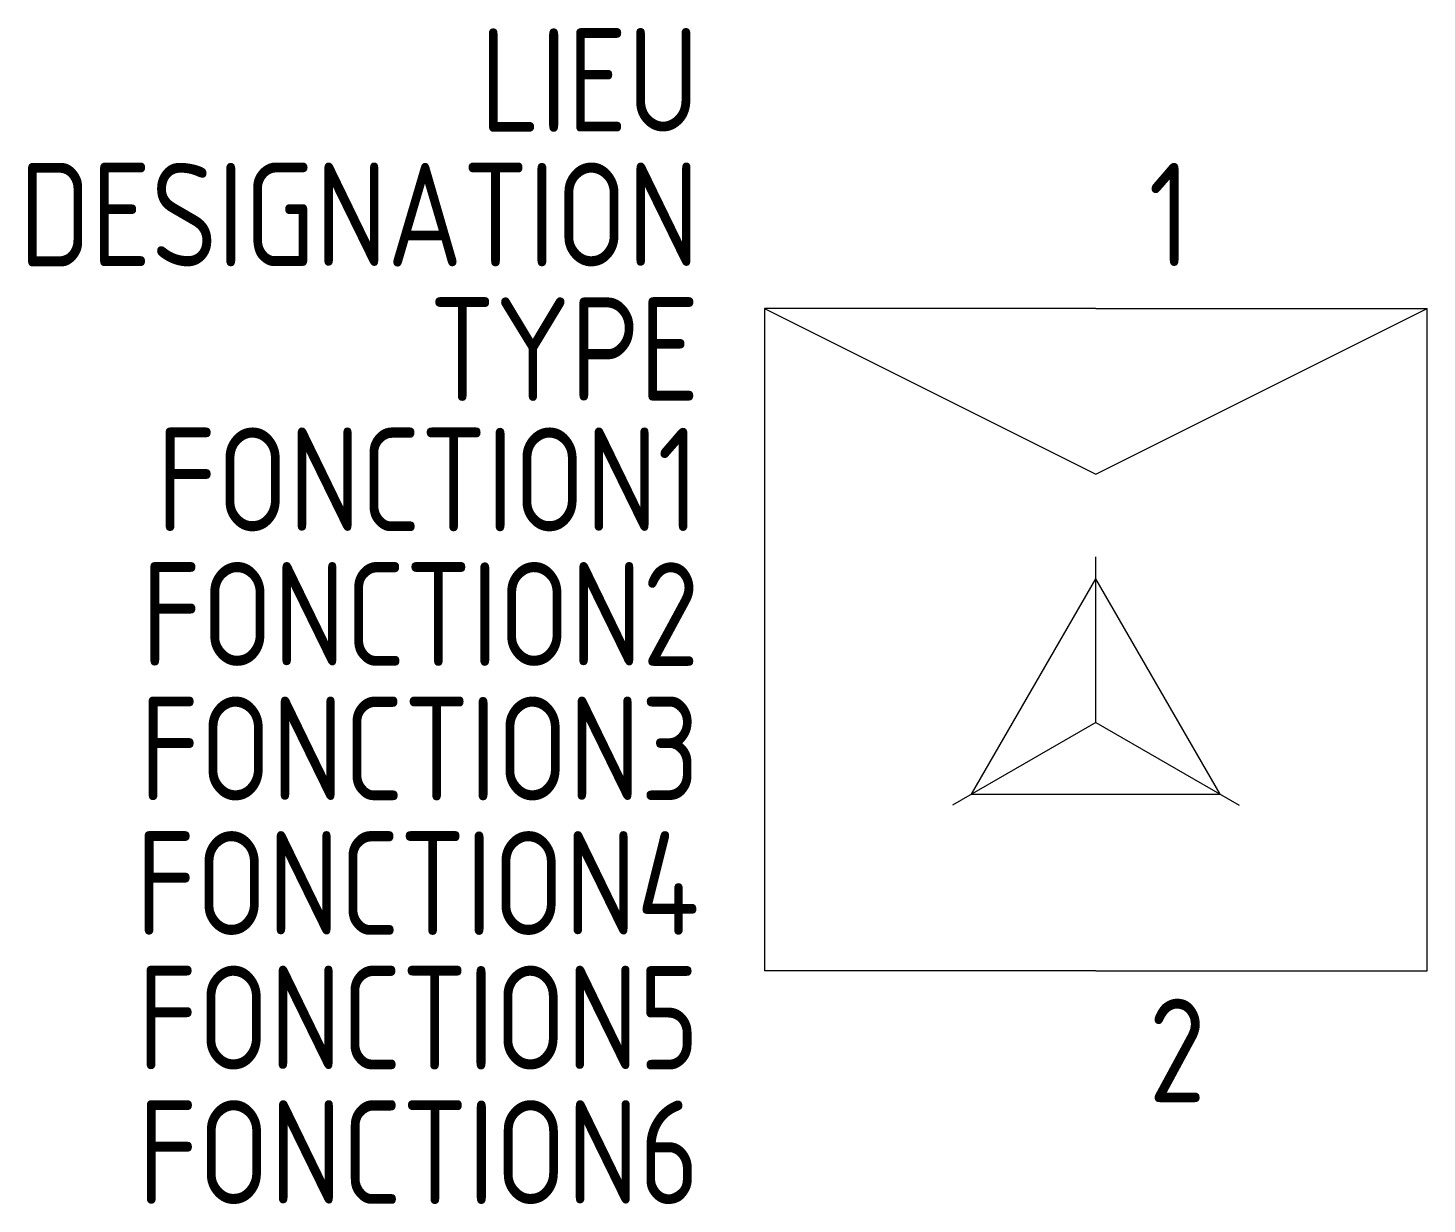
# Model space of a CAD drawing. Extents: x -1610.4 to -1576.6, y -901.2 to -872.8.
import ezdxf
from ezdxf.enums import TextEntityAlignment as Align

# ---------------------------------------------------------------- set-up
doc = ezdxf.new("R2010")
doc.units = 0
doc.header["$LTSCALE"] = 0.3
for name, color, linetype in [('SYMB_FIL', 3, 'CONTINUOUS'), ('SYMB_FIL_FIN', 1, 'CONTINUOUS'), ('SYMB_TXT_CONTACT', 2, 'CONTINUOUS'), ('SYMB_TXT_NOM', 3, 'CONTINUOUS')]:
    doc.layers.add(name, color=color, linetype=linetype)
doc.styles.add('NET2_5', font='isocp.shx', dxfattribs={"width": 0.9, "height": 2.5})

msp = doc.modelspace()

# ---------------------------------------------------------------- linework, layer by layer
at = {"layer": 'SYMB_FIL'}
for p, q in [((-1592.634, -879.593), (-1584.634, -883.593)), ((-1584.634, -879.593), (-1576.634, -879.593)), ((-1584.634, -883.593), (-1576.634, -879.593)), ((-1584.634, -895.593), (-1592.634, -895.593))]:
    msp.add_line(p, q, dxfattribs=at)
for points in [[(-1584.634, -879.593), (-1592.634, -879.593), (-1592.634, -895.593)], [(-1584.634, -895.593), (-1576.634, -895.593), (-1576.634, -879.593)]]:
    msp.add_lwpolyline(points, dxfattribs=at)
at = {"layer": 'SYMB_FIL_FIN'}
for p, q in [((-1584.634, -889.593), (-1584.634, -885.593)), ((-1587.634, -891.325), (-1584.634, -886.129)), ((-1581.634, -891.325), (-1584.634, -886.129)), ((-1584.634, -889.593), (-1588.098, -891.593)), ((-1584.634, -889.593), (-1581.17, -891.593)), ((-1587.634, -891.325), (-1581.634, -891.325))]:
    msp.add_line(p, q, dxfattribs=at)

# ---------------------------------------------------------------- texts
at = {"layer": 'SYMB_TXT_CONTACT', "style": 'NET2_5', "width": 0.9, "flags": 8}
for tag, p in [('1', (-1583.359, -878.577)), ('2', (-1583.359, -898.767))]:
    msp.add_attdef(tag, p, '', height=2.5, dxfattribs=at)
at = {"layer": 'SYMB_TXT_NOM', "style": 'NET2_5', "width": 0.9, "flags": 8}
for tag, text, p in [('LIEU', '', (-1594.209, -875.327)), ('DESIGNATION', '?', (-1594.209, -878.577)), ('TYPE', '', (-1594.209, -881.827)), ('FONCTION1', '', (-1594.209, -884.977)), ('FONCTION2', '', (-1594.209, -888.227)), ('FONCTION3', '', (-1594.209, -891.477)), ('FONCTION4', '', (-1594.209, -894.727)), ('FONCTION5', '', (-1594.209, -897.977)), ('FONCTION6', '', (-1594.209, -901.227))]:
    msp.add_attdef(tag, text=text, height=2.5, dxfattribs=at).set_placement(p, align=Align.RIGHT)

doc.saveas('drawing.dxf')
